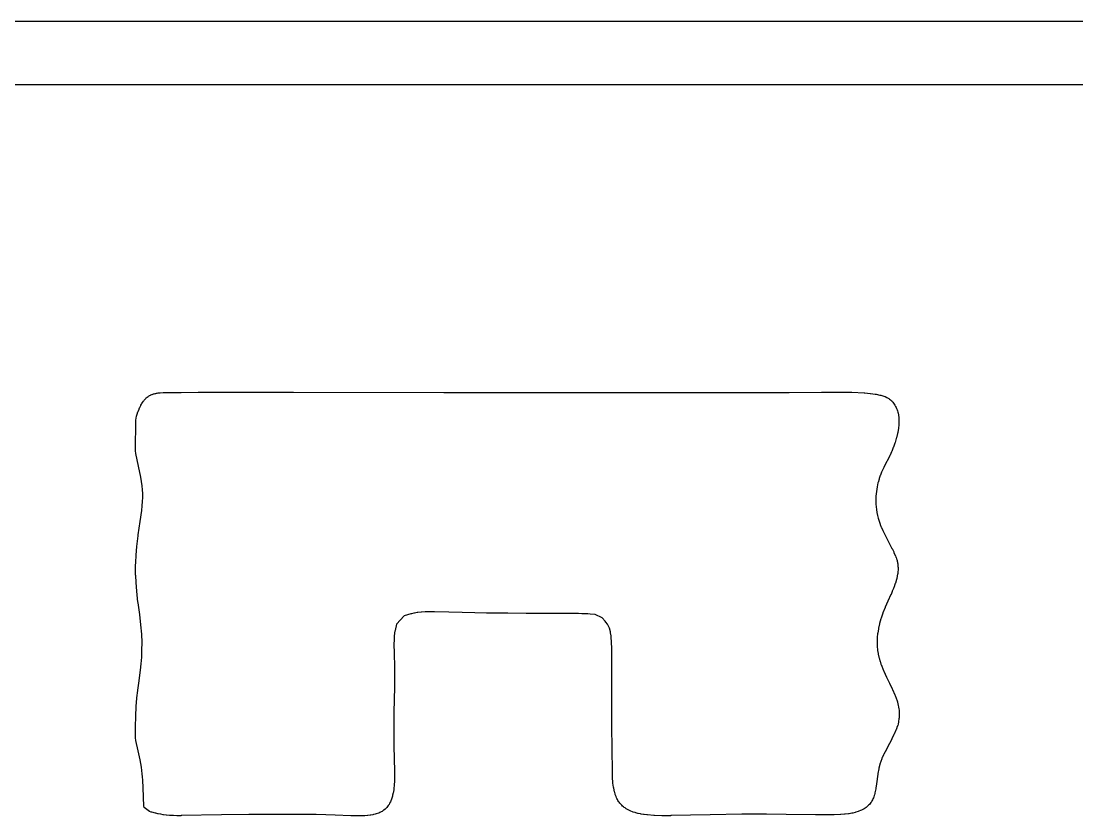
# Model space of a CAD drawing. Header units: millimetres. Extents: x 73.6 to 173.5, y -158 to -94.8.
# Drawn here: x 166.566 to 169.609, y -137.595 to -135.303 of the extents above; entities that cross this region are included whole.
import ezdxf

# ---------------------------------------------------------------- set-up
doc = ezdxf.new("R2010")
doc.units = ezdxf.units.MM
doc.layers.add('F.Mask', color=201, linetype='CONTINUOUS', true_color=0xd864ff)

msp = doc.modelspace()

# ---------------------------------------------------------------- linework, layer by layer
at = {"layer": 'F.Mask', "linetype": 'CONTINUOUS'}
for p, q in [((144.573228, -135.303016), (172.907744, -135.303016)), ((172.780772, -135.487022), (144.700378, -135.487022)), ((166.922026, -136.393977), (166.923233, -136.392651)), ((166.923233, -136.392651), (166.925045, -136.3908)), ((166.925045, -136.3908), (166.926196, -136.389709)), ((166.926196, -136.389709), (166.928171, -136.387972)), ((166.928171, -136.387972), (166.929147, -136.387177)), ((166.929147, -136.387177), (166.93157, -136.38537)), ((166.93157, -136.38537), (166.932511, -136.38473)), ((166.932511, -136.38473), (166.934882, -136.38325)), ((166.934882, -136.38325), (166.935932, -136.382651)), ((166.935932, -136.382651), (166.938422, -136.381361)), ((166.938422, -136.381361), (166.93958, -136.380817)), ((166.93958, -136.380817), (166.942005, -136.37979)), ((166.942005, -136.37979), (166.943503, -136.37922)), ((166.943503, -136.37922), (166.945634, -136.378487)), ((166.945634, -136.378487), (166.94748, -136.37792)), ((166.94748, -136.37792), (166.949521, -136.37736)), ((166.949521, -136.37736), (166.951687, -136.376837)), ((166.951687, -136.376837), (166.953507, -136.376449)), ((166.953507, -136.376449), (166.956107, -136.375968)), ((166.956107, -136.375968), (166.95762, -136.375722)), ((166.95762, -136.375722), (166.960598, -136.375303)), ((166.960598, -136.375303), (166.961954, -136.375139)), ((166.961954, -136.375139), (166.965254, -136.374803)), ((166.965254, -136.374803), (166.966657, -136.374689)), ((166.966657, -136.374689), (166.975181, -136.374177)), ((166.975181, -136.374177), (166.976452, -136.374124)), ((166.976452, -136.374124), (166.986496, -136.373897)), ((166.986496, -136.373897), (166.987026, -136.373889)), ((166.987026, -136.373889), (166.99908, -136.373834)), ((166.99908, -136.373834), (166.999108, -136.373833)), ((166.999108, -136.373833), (167.026621, -136.373728)), ((167.026621, -136.373728), (167.075641, -136.373192)), ((167.075641, -136.373192), (167.075642, -136.373193)), ((167.075642, -136.373193), (167.075957, -136.37319)), ((167.075957, -136.37319), (167.132678, -136.372968)), ((167.132678, -136.372968), (167.132677, -136.372967)), ((167.132677, -136.372967), (167.132898, -136.372967)), ((167.132898, -136.372967), (167.350501, -136.373127)), ((167.350501, -136.373127), (167.350501, -136.373128)), ((167.350501, -136.373128), (167.784625, -136.373525)), ((167.784625, -136.373525), (167.784625, -136.373574)), ((167.784625, -136.373574), (167.843998, -136.373579)), ((167.843998, -136.373579), (167.9046, -136.373635)), ((167.9046, -136.373635), (167.9046, -136.373585)), ((167.9046, -136.373585), (168.779544, -136.373667)), ((168.779544, -136.373667), (168.873141, -136.372772)), ((168.873141, -136.372772), (168.873188, -136.372771)), ((168.873188, -136.372771), (168.917577, -136.372474)), ((168.917577, -136.372474), (168.918219, -136.372477)), ((168.918219, -136.372477), (168.959044, -136.372975)), ((168.959044, -136.372975), (168.960388, -136.373016)), ((168.960388, -136.373016), (168.996259, -136.374781)), ((168.996259, -136.374781), (168.997967, -136.374906)), ((168.997967, -136.374906), (169.013116, -136.376374)), ((169.013116, -136.376374), (169.014638, -136.376555)), ((169.014638, -136.376555), (169.028001, -136.378445)), ((169.028001, -136.378445), (169.030189, -136.378825)), ((169.030189, -136.378825), (169.041149, -136.381088)), ((169.041149, -136.381088), (169.044155, -136.381848)), ((169.044155, -136.381848), (169.052298, -136.384297)), ((169.052298, -136.384297), (169.056525, -136.385872)), ((169.056525, -136.385872), (169.061283, -136.388004)), ((169.061283, -136.388004), (169.067175, -136.391368)), ((169.067175, -136.391368), (169.069491, -136.393008)), ((169.069491, -136.393008), (169.074381, -136.397197)), ((166.90351, -136.42672), (166.905534, -136.421864)), ((166.905534, -136.421864), (166.905953, -136.420903)), ((166.905953, -136.420903), (166.907931, -136.416547)), ((166.907931, -136.416547), (166.908452, -136.415451)), ((166.908452, -136.415451), (166.910303, -136.411722)), ((166.910303, -136.411722), (166.910988, -136.410411)), ((166.910988, -136.410411), (166.91274, -136.407228)), ((166.91274, -136.407228), (166.913605, -136.405743)), ((166.913605, -136.405743), (166.915199, -136.403144)), ((166.915199, -136.403144), (166.916313, -136.401439)), ((166.916313, -136.401439), (166.917813, -136.399281)), ((166.917813, -136.399281), (166.919061, -136.397596)), ((166.919061, -136.397596), (166.920418, -136.395875)), ((166.920418, -136.395875), (166.922026, -136.393977)), ((169.074381, -136.397197), (169.076188, -136.39906)), ((169.076188, -136.39906), (169.078666, -136.401905)), ((169.078666, -136.401905), (169.080892, -136.404755)), ((169.080892, -136.404755), (169.083013, -136.407786)), ((169.083013, -136.407786), (169.08494, -136.410875)), ((169.08494, -136.410875), (169.086628, -136.413907)), ((169.086628, -136.413907), (169.088282, -136.417259)), ((169.088282, -136.417259), (169.089621, -136.420341)), ((169.089621, -136.420341), (169.091026, -136.42405)), ((169.091026, -136.42405), (169.091954, -136.426854)), ((166.895637, -136.542265), (166.895813, -136.453769)), ((166.895813, -136.453769), (166.897781, -136.442306)), ((166.897781, -136.442306), (166.900751, -136.433857)), ((166.900751, -136.433857), (166.901131, -136.43283)), ((166.901131, -136.43283), (166.903168, -136.42757)), ((166.903168, -136.42757), (166.90351, -136.42672)), ((169.091954, -136.426854), (169.093111, -136.430928)), ((169.093111, -136.430928), (169.09378, -136.433716)), ((169.09378, -136.433716), (169.094644, -136.438117)), ((169.094644, -136.438117), (169.095039, -136.440596)), ((169.095039, -136.440596), (169.095622, -136.445363)), ((169.095622, -136.445363), (169.095827, -136.447669)), ((169.095827, -136.447669), (169.096114, -136.452772)), ((169.096114, -136.452772), (169.096167, -136.454785)), ((169.094765, -136.47706), (169.092673, -136.489438)), ((169.095072, -136.474815), (169.094765, -136.47706)), ((169.095643, -136.46932), (169.095072, -136.474815)), ((169.095769, -136.467758), (169.095643, -136.46932)), ((169.096095, -136.462088), (169.095769, -136.467758)), ((169.096154, -136.460159), (169.096095, -136.462088)), ((169.096167, -136.454785), (169.096154, -136.460159)), ((169.088681, -136.506042), (169.085005, -136.518169)), ((169.089207, -136.504112), (169.088681, -136.506042)), ((169.092184, -136.491817), (169.089207, -136.504112)), ((169.092673, -136.489438), (169.092184, -136.491817)), ((166.896407, -136.549628), (166.895637, -136.542265)), ((169.07491, -136.544889), (169.070556, -136.554736)), ((169.075348, -136.543851), (169.07491, -136.544889)), ((169.079792, -136.532808), (169.075348, -136.543851)), ((169.080279, -136.531523), (169.079792, -136.532808)), ((169.084457, -136.51983), (169.080279, -136.531523)), ((169.085005, -136.518169), (169.084457, -136.51983)), ((166.904238, -136.58628), (166.896407, -136.549628)), ((169.061474, -136.573241), (169.056773, -136.581925)), ((169.062146, -136.571939), (169.061474, -136.573241)), ((169.069968, -136.555999), (169.062146, -136.571939)), ((169.070556, -136.554736), (169.069968, -136.555999)), ((166.910414, -136.617687), (166.904238, -136.58628)), ((169.0461, -136.603784), (169.0429, -136.611959)), ((169.049419, -136.596254), (169.0461, -136.603784)), ((169.052406, -136.590086), (169.049419, -136.596254)), ((169.056773, -136.581925), (169.052406, -136.590086)), ((166.912645, -136.630977), (166.910414, -136.617687)), ((166.914315, -136.64322), (166.912645, -136.630977)), ((169.035921, -136.634587), (169.03338, -136.645986)), ((169.036336, -136.632944), (169.035921, -136.634587)), ((169.039049, -136.62336), (169.036336, -136.632944)), ((169.039497, -136.621917), (169.039049, -136.62336)), ((169.042419, -136.613281), (169.039497, -136.621917)), ((169.0429, -136.611959), (169.042419, -136.613281)), ((166.915445, -136.654759), (166.914315, -136.64322)), ((166.91601, -136.665206), (166.915445, -136.654759)), ((166.916053, -136.666595), (166.91601, -136.665206)), ((166.916134, -136.67706), (166.916053, -136.666595)), ((169.030539, -136.665999), (169.030007, -136.673119)), ((169.031292, -136.659109), (169.030539, -136.665999)), ((169.032244, -136.652402), (169.031292, -136.659109)), ((169.03338, -136.645986), (169.032244, -136.652402)), ((166.914767, -136.700873), (166.915706, -136.688614)), ((166.915706, -136.688614), (166.916134, -136.67706)), ((169.029719, -136.680467), (169.029713, -136.687989)), ((169.029713, -136.687989), (169.030001, -136.695676)), ((169.030007, -136.673119), (169.029719, -136.680467)), ((169.030001, -136.695676), (169.030597, -136.703538)), ((166.908958, -136.745674), (166.913328, -136.714191)), ((166.913328, -136.714191), (166.914767, -136.700873)), ((169.030597, -136.703538), (169.031552, -136.711611)), ((169.031552, -136.711611), (169.032862, -136.719803)), ((169.032862, -136.719803), (169.034567, -136.728151)), ((169.034567, -136.728151), (169.036683, -136.736647)), ((166.902785, -136.784746), (166.908958, -136.745674)), ((169.036683, -136.736647), (169.039242, -136.745266)), ((169.039242, -136.745266), (169.042036, -136.753391)), ((169.042036, -136.753391), (169.042501, -136.754651)), ((169.042501, -136.754651), (169.045499, -136.762245)), ((166.899455, -136.817881), (166.902525, -136.786775)), ((166.902525, -136.786775), (166.902785, -136.784746)), ((169.045499, -136.762245), (169.046022, -136.763489)), ((169.046022, -136.763489), (169.04977, -136.77186)), ((169.04977, -136.77186), (169.057137, -136.786912)), ((169.057137, -136.786912), (169.064083, -136.800395)), ((166.897222, -136.842672), (166.899451, -136.817923)), ((166.899451, -136.817923), (166.899455, -136.817881)), ((169.064083, -136.800395), (169.076188, -136.823384)), ((166.895844, -136.863388), (166.897153, -136.843553)), ((166.897153, -136.843553), (166.897222, -136.842672)), ((169.076188, -136.823384), (169.076536, -136.824065)), ((169.076536, -136.824065), (169.081225, -136.833518)), ((169.081225, -136.833518), (169.081902, -136.834966)), ((169.081902, -136.834966), (169.085644, -136.843466)), ((169.085644, -136.843466), (169.086288, -136.845034)), ((169.086288, -136.845034), (169.087641, -136.84857)), ((169.087641, -136.84857), (169.088117, -136.849898)), ((169.088117, -136.849898), (169.089298, -136.853424)), ((166.895338, -136.882029), (166.895443, -136.873781)), ((166.895443, -136.873781), (166.895467, -136.872877)), ((166.895467, -136.872877), (166.895794, -136.864355)), ((166.895794, -136.864355), (166.895844, -136.863388)), ((169.089298, -136.853424), (169.089776, -136.85497)), ((169.089776, -136.85497), (169.090709, -136.858251)), ((169.090709, -136.858251), (169.091176, -136.860081)), ((169.091176, -136.860081), (169.09189, -136.863237)), ((169.09189, -136.863237), (169.09228, -136.865217)), ((169.09228, -136.865217), (169.092803, -136.868352)), ((169.092803, -136.868352), (169.093076, -136.870348)), ((169.093076, -136.870348), (169.093417, -136.873534)), ((169.093417, -136.873534), (169.093582, -136.875674)), ((169.093582, -136.875674), (169.093732, -136.878943)), ((169.093732, -136.878943), (169.093768, -136.880975)), ((166.895338, -136.882892), (166.895338, -136.882029)), ((166.895435, -136.891233), (166.895338, -136.882892)), ((166.895451, -136.891963), (166.895435, -136.891233)), ((166.895748, -136.900577), (166.895451, -136.891963)), ((166.895793, -136.901496), (166.895748, -136.900577)), ((166.897069, -136.921434), (166.895793, -136.901496)), ((169.089825, -136.910512), (169.088388, -136.915866)), ((169.09017, -136.909114), (169.089825, -136.910512)), ((169.091291, -136.904149), (169.09017, -136.909114)), ((169.091621, -136.902508), (169.091291, -136.904149)), ((169.092413, -136.89803), (169.091621, -136.902508)), ((169.092675, -136.896289), (169.092413, -136.89803)), ((169.093192, -136.892174), (169.092675, -136.896289)), ((169.093381, -136.890252), (169.093192, -136.892174)), ((169.093644, -136.886532), (169.093381, -136.890252)), ((169.093729, -136.884457), (169.093644, -136.886532)), ((169.093768, -136.880975), (169.093729, -136.884457)), ((166.897126, -136.922189), (166.897069, -136.921434)), ((166.899284, -136.946768), (166.897126, -136.922189)), ((169.080314, -136.939397), (169.07724, -136.947027)), ((169.080593, -136.938681), (169.080314, -136.939397)), ((169.083235, -136.931677), (169.080593, -136.938681)), ((169.083609, -136.93064), (169.083235, -136.931677)), ((169.085827, -136.924178), (169.083609, -136.93064)), ((169.086153, -136.92318), (169.085827, -136.924178)), ((169.088005, -136.91719), (169.086153, -136.92318)), ((169.088388, -136.915866), (169.088005, -136.91719)), ((166.899312, -136.947074), (166.899284, -136.946768)), ((166.902348, -136.978315), (166.899312, -136.947074)), ((169.073101, -136.956663), (169.064457, -136.975412)), ((169.073462, -136.955849), (169.073101, -136.956663)), ((169.076914, -136.947808), (169.073462, -136.955849)), ((169.07724, -136.947027), (169.076914, -136.947808)), ((166.902556, -136.98002), (166.902348, -136.978315)), ((166.907509, -137.013728), (166.902556, -136.98002)), ((169.056247, -136.993645), (169.050189, -137.008878)), ((169.056788, -136.992371), (169.056247, -136.993645)), ((169.064457, -136.975412), (169.056788, -136.992371)), ((166.911018, -137.044139), (166.907509, -137.013728)), ((167.669955, -137.018308), (167.648167, -137.041497)), ((167.689208, -137.012392), (167.669955, -137.018308)), ((167.691355, -137.011818), (167.689208, -137.012392)), ((167.697964, -137.010312), (167.691355, -137.011818)), ((167.699834, -137.009947), (167.697964, -137.010312)), ((167.707692, -137.008674), (167.699834, -137.009947)), ((167.709312, -137.008457), (167.707692, -137.008674)), ((167.718398, -137.007489), (167.709312, -137.008457)), ((167.719773, -137.007375), (167.718398, -137.007489)), ((167.730749, -137.006714), (167.719773, -137.007375)), ((167.743438, -137.006444), (167.730749, -137.006714)), ((167.75737, -137.006587), (167.743438, -137.006444)), ((167.798398, -137.0076), (167.75737, -137.006587)), ((167.798552, -137.007604), (167.798398, -137.0076)), ((167.83737, -137.008455), (167.798551, -137.007604)), ((167.798551, -137.007604), (167.798552, -137.007604)), ((167.837415, -137.008456), (167.83737, -137.008455)), ((167.873504, -137.009161), (167.837415, -137.008456)), ((167.873514, -137.009162), (167.873504, -137.009161)), ((167.907344, -137.009727), (167.873514, -137.009162)), ((167.90738, -137.009728), (167.907344, -137.009727)), ((167.939067, -137.010179), (167.90738, -137.009728)), ((167.939079, -137.010179), (167.939067, -137.010179)), ((167.968515, -137.010534), (167.939079, -137.010179)), ((167.968636, -137.010535), (167.968515, -137.010534)), ((168.021142, -137.010972), (167.968636, -137.010535)), ((168.021219, -137.010973), (168.021142, -137.010972)), ((168.02122, -137.010973), (168.021219, -137.010973)), ((168.161665, -137.011398), (168.02122, -137.010973)), ((168.172597, -137.011527), (168.161665, -137.011398)), ((168.1824, -137.011728), (168.172597, -137.011527)), ((168.191217, -137.012), (168.1824, -137.011728)), ((168.198952, -137.012369), (168.191217, -137.012)), ((168.205757, -137.012843), (168.198952, -137.012369)), ((168.220915, -137.014301), (168.205757, -137.012843)), ((168.240345, -137.023738), (168.220915, -137.014301)), ((168.249538, -137.033362), (168.240345, -137.023738)), ((169.044315, -137.026166), (169.040531, -137.039605)), ((169.044789, -137.024639), (169.044315, -137.026166)), ((169.049662, -137.010308), (169.044789, -137.024639)), ((169.050189, -137.008878), (169.049662, -137.010308)), ((166.913146, -137.071018), (166.911018, -137.044139)), ((167.643398, -137.061609), (167.642446, -137.067128)), ((167.643792, -137.059701), (167.643398, -137.061609)), ((167.648167, -137.041497), (167.643792, -137.059701)), ((168.251526, -137.035667), (168.249538, -137.033362)), ((168.256474, -137.042029), (168.251526, -137.035667)), ((168.262036, -137.05361), (168.256474, -137.042029)), ((168.264414, -137.063566), (168.262036, -137.05361)), ((169.037001, -137.055593), (169.035126, -137.067389)), ((169.037337, -137.053825), (169.037001, -137.055593)), ((169.040116, -137.041258), (169.037337, -137.053825)), ((169.040531, -137.039605), (169.040116, -137.041258)), ((166.91409, -137.095052), (166.913146, -137.071018)), ((167.640764, -137.084624), (167.640295, -137.102137)), ((167.640835, -137.083221), (167.640764, -137.084624)), ((167.64139, -137.075699), (167.640835, -137.083221)), ((167.642216, -137.068711), (167.64139, -137.075699)), ((167.642446, -137.067128), (167.642216, -137.068711)), ((168.264956, -137.066456), (168.264414, -137.063566)), ((168.266251, -137.075889), (168.264956, -137.066456)), ((168.266491, -137.07845), (168.266251, -137.075889)), ((168.268137, -137.110909), (168.266491, -137.07845)), ((169.033361, -137.09268), (169.033359, -137.094614)), ((169.033708, -137.08223), (169.033361, -137.09268)), ((169.033827, -137.080373), (169.033708, -137.08223)), ((169.03489, -137.069247), (169.033827, -137.080373)), ((169.035126, -137.067389), (169.03489, -137.069247)), ((166.913093, -137.136858), (166.914011, -137.116809)), ((166.914011, -137.116809), (166.91409, -137.095052)), ((167.640295, -137.102137), (167.640552, -137.122308)), ((167.640552, -137.122308), (167.641895, -137.168557)), ((168.268176, -137.112414), (168.268137, -137.110909)), ((168.268239, -137.236368), (168.268176, -137.112414)), ((169.033359, -137.094614), (169.033668, -137.104504)), ((169.033668, -137.104504), (169.03379, -137.106424)), ((169.03379, -137.106424), (169.034694, -137.115872)), ((169.034694, -137.115872), (169.034921, -137.11767)), ((169.034921, -137.11767), (169.036342, -137.126716)), ((166.911493, -137.155828), (166.913093, -137.136858)), ((169.036342, -137.126716), (169.036671, -137.128469)), ((169.036671, -137.128469), (169.038596, -137.137268)), ((169.038596, -137.137268), (169.038973, -137.1388)), ((169.038973, -137.1388), (169.041337, -137.147411)), ((169.041337, -137.147411), (169.041763, -137.148827)), ((169.041763, -137.148827), (169.044425, -137.156935)), ((166.904419, -137.212051), (166.909418, -137.174248)), ((166.909418, -137.174248), (166.911493, -137.155828)), ((167.641895, -137.168557), (167.641904, -137.168963)), ((167.641904, -137.168963), (167.642303, -137.194633)), ((169.044425, -137.156935), (169.04504, -137.158636)), ((169.04504, -137.158636), (169.051826, -137.175752)), ((169.051826, -137.175752), (169.052515, -137.177353)), ((169.052515, -137.177353), (169.060456, -137.194415)), ((166.901904, -137.232216), (166.904415, -137.212088)), ((166.904414, -137.212087), (166.904419, -137.212051)), ((166.904415, -137.212088), (166.904414, -137.212087)), ((167.642306, -137.195516), (167.642076, -137.22315)), ((167.642303, -137.194633), (167.642306, -137.195516)), ((169.060456, -137.194415), (169.06912, -137.211825)), ((169.06912, -137.211825), (169.069213, -137.212014)), ((169.069213, -137.212014), (169.077237, -137.228404)), ((166.899575, -137.254341), (166.901832, -137.232847)), ((166.901832, -137.232847), (166.901904, -137.232216)), ((167.642069, -137.223544), (167.64042, -137.295463)), ((167.642076, -137.22315), (167.642069, -137.223544)), ((168.268472, -137.335996), (168.268239, -137.236368)), ((169.077237, -137.228404), (169.077875, -137.22978)), ((169.077875, -137.22978), (169.084648, -137.245251)), ((169.084648, -137.245251), (169.085657, -137.24783)), ((166.897586, -137.278977), (166.899495, -137.255198)), ((166.899495, -137.255198), (166.899575, -137.254341)), ((169.085657, -137.24783), (169.090921, -137.263028)), ((169.090921, -137.263028), (169.091745, -137.265765)), ((169.091745, -137.265765), (169.093502, -137.272594)), ((169.093502, -137.272594), (169.094001, -137.274839)), ((169.094001, -137.274839), (169.095344, -137.281985)), ((166.896137, -137.307503), (166.896176, -137.306415)), ((166.896176, -137.306415), (166.897524, -137.27993)), ((166.897524, -137.27993), (166.897586, -137.278977)), ((167.64042, -137.295463), (167.639796, -137.344644)), ((169.095344, -137.281985), (169.095723, -137.284496)), ((169.095723, -137.284496), (169.096539, -137.291651)), ((169.096539, -137.291651), (169.096741, -137.294348)), ((169.096989, -137.304489), (169.096646, -137.312079)), ((169.096741, -137.294348), (169.097003, -137.301689)), ((169.097003, -137.301689), (169.096989, -137.304489)), ((166.895489, -137.337503), (166.896137, -137.307503)), ((168.268475, -137.336317), (168.268472, -137.335996)), ((168.270087, -137.466855), (168.268475, -137.336317)), ((169.092197, -137.335351), (169.09058, -137.339875)), ((169.092712, -137.333794), (169.092197, -137.335351)), ((169.093724, -137.330466), (169.092712, -137.333794)), ((169.094408, -137.327865), (169.093724, -137.330466)), ((169.094849, -137.325886), (169.094408, -137.327865)), ((169.095408, -137.322691), (169.094849, -137.325886)), ((169.096399, -137.314932), (169.095408, -137.322691)), ((169.096646, -137.312079), (169.096399, -137.314932)), ((166.895481, -137.338538), (166.895489, -137.337503)), ((166.895702, -137.369991), (166.895481, -137.338538)), ((167.639796, -137.344644), (167.639894, -137.367678)), ((169.081855, -137.36035), (169.075825, -137.372936)), ((169.082291, -137.359402), (169.081855, -137.36035)), ((169.087631, -137.347283), (169.082291, -137.359402)), ((169.088105, -137.346152), (169.087631, -137.347283)), ((169.090142, -137.341036), (169.088105, -137.346152)), ((169.09058, -137.339875), (169.090142, -137.341036)), ((166.896499, -137.377165), (166.895702, -137.369991)), ((166.903007, -137.407071), (166.896499, -137.377165)), ((167.639894, -137.367678), (167.640284, -137.393851)), ((167.640284, -137.393851), (167.642021, -137.466139)), ((169.063408, -137.397046), (169.056601, -137.40956)), ((169.063688, -137.396521), (169.063408, -137.397046)), ((169.069132, -137.386165), (169.063688, -137.396521)), ((169.069418, -137.385612), (169.069132, -137.386165)), ((169.075484, -137.373628), (169.069418, -137.385612)), ((169.075825, -137.372936), (169.075484, -137.373628)), ((166.908334, -137.433073), (166.903007, -137.407071)), ((169.048347, -137.426709), (169.045726, -137.433391)), ((169.048929, -137.425329), (169.048347, -137.426709)), ((169.051978, -137.41857), (169.048929, -137.425329)), ((169.052694, -137.417092), (169.051978, -137.41857)), ((169.056601, -137.40956), (169.052694, -137.417092)), ((166.912136, -137.454341), (166.908334, -137.433073)), ((166.913551, -137.46383), (166.912136, -137.454341)), ((169.038336, -137.458878), (169.035691, -137.472396)), ((169.0388, -137.456876), (169.038336, -137.458878)), ((169.042526, -137.442969), (169.0388, -137.456876)), ((169.043073, -137.441159), (169.042526, -137.442969)), ((169.045223, -137.434773), (169.043073, -137.441159)), ((169.045726, -137.433391), (169.045223, -137.434773)), ((166.914709, -137.473143), (166.913551, -137.46383)), ((166.915649, -137.482479), (166.914709, -137.473143)), ((166.916413, -137.492086), (166.915649, -137.482479)), ((167.642189, -137.481027), (167.641962, -137.492888)), ((167.642021, -137.466139), (167.64203, -137.466598)), ((167.64203, -137.466598), (167.642193, -137.479852)), ((167.642193, -137.479852), (167.642189, -137.481027)), ((168.270104, -137.467617), (168.270087, -137.466855)), ((168.270627, -137.48306), (168.270104, -137.467617)), ((168.270699, -137.484435), (168.270627, -137.48306)), ((168.271686, -137.498015), (168.270699, -137.484435)), ((169.035428, -137.473958), (169.031436, -137.502189)), ((169.035691, -137.472396), (169.035428, -137.473958)), ((166.917555, -137.513635), (166.916413, -137.492086)), ((166.919205, -137.566341), (166.917555, -137.513635)), ((167.639937, -137.517869), (167.638643, -137.526047)), ((167.640191, -137.515918), (167.639937, -137.517869)), ((167.641161, -137.506485), (167.640191, -137.515918)), ((167.641282, -137.50498), (167.641161, -137.506485)), ((167.641909, -137.494262), (167.641282, -137.50498)), ((167.641962, -137.492888), (167.641909, -137.494262)), ((168.271896, -137.500059), (168.271686, -137.498015)), ((168.273452, -137.511812), (168.271896, -137.500059)), ((168.273926, -137.514551), (168.273452, -137.511812)), ((168.276135, -137.52487), (168.273926, -137.514551)), ((169.029214, -137.516957), (169.027021, -137.527862)), ((169.029527, -137.515161), (169.029214, -137.516957)), ((169.031383, -137.502555), (169.029527, -137.515161)), ((169.031436, -137.502189), (169.031383, -137.502555)), ((167.633268, -137.546509), (167.631381, -137.551279)), ((167.634267, -137.543621), (167.633268, -137.546509)), ((167.636026, -137.537717), (167.634267, -137.543621)), ((167.636654, -137.5353), (167.636026, -137.537717)), ((167.638231, -137.528214), (167.636654, -137.5353)), ((167.638643, -137.526047), (167.638231, -137.528214)), ((168.276783, -137.52742), (168.276135, -137.52487)), ((168.27794, -137.531345), (168.276783, -137.52742)), ((168.278585, -137.533309), (168.27794, -137.531345)), ((168.279953, -137.537098), (168.278585, -137.533309)), ((168.28081, -137.539244), (168.279953, -137.537098)), ((168.282301, -137.542641), (168.28081, -137.539244)), ((168.283349, -137.544819), (168.282301, -137.542641)), ((168.284915, -137.5478), (168.283349, -137.544819)), ((168.286338, -137.550262), (168.284915, -137.5478)), ((168.287981, -137.552857), (168.286338, -137.550262)), ((169.01995, -137.548375), (169.018521, -137.551104)), ((169.021217, -137.545686), (169.01995, -137.548375)), ((169.022577, -137.542452), (169.021217, -137.545686)), ((169.023483, -137.540052), (169.022577, -137.542452)), ((169.024762, -137.536248), (169.023483, -137.540052)), ((169.025377, -137.534222), (169.024762, -137.536248)), ((169.026493, -137.530102), (169.025377, -137.534222)), ((169.027021, -137.527862), (169.026493, -137.530102)), ((166.920372, -137.570468), (166.919205, -137.566341)), ((166.935578, -137.582229), (166.920372, -137.570468)), ((167.609238, -137.579527), (167.605948, -137.581678)), ((167.611594, -137.577789), (167.609238, -137.579527)), ((167.614815, -137.575103), (167.611594, -137.577789)), ((167.616879, -137.57316), (167.614815, -137.575103)), ((167.619806, -137.57005), (167.616879, -137.57316)), ((167.621779, -137.56768), (167.619806, -137.57005)), ((167.62417, -137.564448), (167.621779, -137.56768)), ((167.626151, -137.561423), (167.62417, -137.564448)), ((167.628013, -137.558217), (167.626151, -137.561423)), ((167.629991, -137.554352), (167.628013, -137.558217)), ((167.631381, -137.551279), (167.629991, -137.554352)), ((168.28961, -137.555212), (168.287981, -137.552857)), ((168.291403, -137.557591), (168.28961, -137.555212)), ((168.293314, -137.559914), (168.291403, -137.557591)), ((168.295278, -137.562104), (168.293314, -137.559914)), ((168.297355, -137.564231), (168.295278, -137.562104)), ((168.299567, -137.56631), (168.297355, -137.564231)), ((168.301877, -137.568298), (168.299567, -137.56631)), ((168.304389, -137.570278), (168.301877, -137.568298)), ((168.306659, -137.571926), (168.304389, -137.570278)), ((168.309604, -137.573889), (168.306659, -137.571926)), ((168.311952, -137.575326), (168.309604, -137.573889)), ((168.315344, -137.577222), (168.311952, -137.575326)), ((168.31762, -137.578387), (168.315344, -137.577222)), ((168.3216, -137.580244), (168.31762, -137.578387)), ((168.32369, -137.581138), (168.3216, -137.580244)), ((168.985861, -137.579564), (168.980974, -137.581492)), ((168.988742, -137.578273), (168.985861, -137.579564)), ((168.992581, -137.576341), (168.988742, -137.578273)), ((168.995587, -137.574638), (168.992581, -137.576341)), ((168.998632, -137.572711), (168.995587, -137.574638)), ((169.001652, -137.570567), (168.998632, -137.572711)), ((169.00407, -137.568651), (169.001652, -137.570567)), ((169.006912, -137.566136), (169.00407, -137.568651)), ((169.008882, -137.564191), (169.006912, -137.566136)), ((169.011441, -137.561376), (169.008882, -137.564191)), ((169.013143, -137.559284), (169.011441, -137.561376)), ((169.015269, -137.556377), (169.013143, -137.559284)), ((169.016797, -137.554041), (169.015269, -137.556377)), ((169.018521, -137.551104), (169.016797, -137.554041)), ((166.940909, -137.583885), (166.935578, -137.582229)), ((166.942444, -137.584325), (166.940909, -137.583885)), ((166.952475, -137.58696), (166.942444, -137.584325)), ((166.953801, -137.587279), (166.952475, -137.58696)), ((166.959401, -137.588513), (166.953801, -137.587279)), ((166.960431, -137.588723), (166.959401, -137.588513)), ((166.966901, -137.589938), (166.960431, -137.588723)), ((166.9679, -137.59011), (166.966901, -137.589938)), ((166.974973, -137.591213), (166.9679, -137.59011)), ((166.976108, -137.591371), (166.974973, -137.591213)), ((166.983869, -137.592326), (166.976108, -137.591371)), ((166.984981, -137.592445), (166.983869, -137.592326)), ((166.993502, -137.593213), (166.984981, -137.592445)), ((166.994604, -137.593295), (166.993502, -137.593213)), ((167.003793, -137.593823), (166.994604, -137.593295)), ((167.004914, -137.593869), (167.003793, -137.593823)), ((167.014868, -137.594114), (167.004914, -137.593869)), ((167.016027, -137.594123), (167.014868, -137.594114)), ((167.026935, -137.594037), (167.016027, -137.594123)), ((167.027415, -137.594029), (167.026935, -137.594037)), ((167.142784, -137.5915), (167.027415, -137.594029)), ((167.221711, -137.590737), (167.142784, -137.5915)), ((167.416349, -137.59111), (167.221711, -137.590737)), ((167.444455, -137.591465), (167.416349, -137.59111)), ((167.470559, -137.592335), (167.444455, -137.591465)), ((167.516561, -137.594262), (167.470559, -137.592335)), ((167.517324, -137.594286), (167.516561, -137.594262)), ((167.536622, -137.594672), (167.517324, -137.594286)), ((167.538139, -137.594669), (167.536622, -137.594672)), ((167.555066, -137.594281), (167.538139, -137.594669)), ((167.556805, -137.594197), (167.555066, -137.594281)), ((167.563769, -137.593692), (167.556805, -137.594197)), ((167.565426, -137.593533), (167.563769, -137.593692)), ((167.571873, -137.592763), (167.565426, -137.593533)), ((167.573826, -137.592474), (167.571873, -137.592763)), ((167.579464, -137.591474), (167.573826, -137.592474)), ((167.581803, -137.590978), (167.579464, -137.591474)), ((167.586684, -137.589767), (167.581803, -137.590978)), ((167.589331, -137.588997), (167.586684, -137.589767)), ((167.593431, -137.587627), (167.589331, -137.588997)), ((167.596489, -137.586444), (167.593431, -137.587627)), ((167.59985, -137.584961), (167.596489, -137.586444)), ((167.603155, -137.583286), (167.59985, -137.584961)), ((167.605948, -137.581678), (167.603155, -137.583286)), ((168.32829, -137.58293), (168.32369, -137.581138)), ((168.330256, -137.583628), (168.32829, -137.58293)), ((168.335491, -137.585315), (168.330256, -137.583628)), ((168.337313, -137.585848), (168.335491, -137.585315)), ((168.343207, -137.587401), (168.337313, -137.585848)), ((168.344853, -137.587794), (168.343207, -137.587401)), ((168.351454, -137.589202), (168.344853, -137.587794)), ((168.352912, -137.58948), (168.351454, -137.589202)), ((168.36029, -137.590722), (168.352912, -137.58948)), ((168.361553, -137.59091), (168.36029, -137.590722)), ((168.36938, -137.591923), (168.361553, -137.59091)), ((168.371033, -137.592097), (168.36938, -137.591923)), ((168.38961, -137.593603), (168.371033, -137.592097)), ((168.391443, -137.593703), (168.38961, -137.593603)), ((168.412659, -137.59431), (168.391443, -137.593703)), ((168.414119, -137.594323), (168.412659, -137.59431)), ((168.438649, -137.594037), (168.414119, -137.594323)), ((168.439083, -137.594029), (168.438649, -137.594037)), ((168.552392, -137.591296), (168.439083, -137.594029)), ((168.642965, -137.590102), (168.552392, -137.591296)), ((168.71475, -137.59002), (168.642965, -137.590102)), ((168.771615, -137.590597), (168.71475, -137.59002)), ((168.855815, -137.59195), (168.771615, -137.590597)), ((168.856539, -137.591955), (168.855815, -137.59195)), ((168.891371, -137.591864), (168.856539, -137.591955)), ((168.892236, -137.591853), (168.891371, -137.591864)), ((168.909236, -137.591441), (168.892236, -137.591853)), ((168.909978, -137.591416), (168.909236, -137.591441)), ((168.927623, -137.590682), (168.909978, -137.591416)), ((168.928637, -137.590625), (168.927623, -137.590682)), ((168.939657, -137.589841), (168.928637, -137.590625)), ((168.941223, -137.589694), (168.939657, -137.589841)), ((168.950822, -137.588576), (168.941223, -137.589694)), ((168.952577, -137.588326), (168.950822, -137.588576)), ((168.960952, -137.58691), (168.952577, -137.588326)), ((168.962985, -137.586503), (168.960952, -137.58691)), ((168.970085, -137.584858), (168.962985, -137.586503)), ((168.972462, -137.584219), (168.970085, -137.584858)), ((168.978433, -137.582382), (168.972462, -137.584219)), ((168.980974, -137.581492), (168.978433, -137.582382))]:
    msp.add_line(p, q, dxfattribs=at)

doc.saveas('drawing.dxf')
